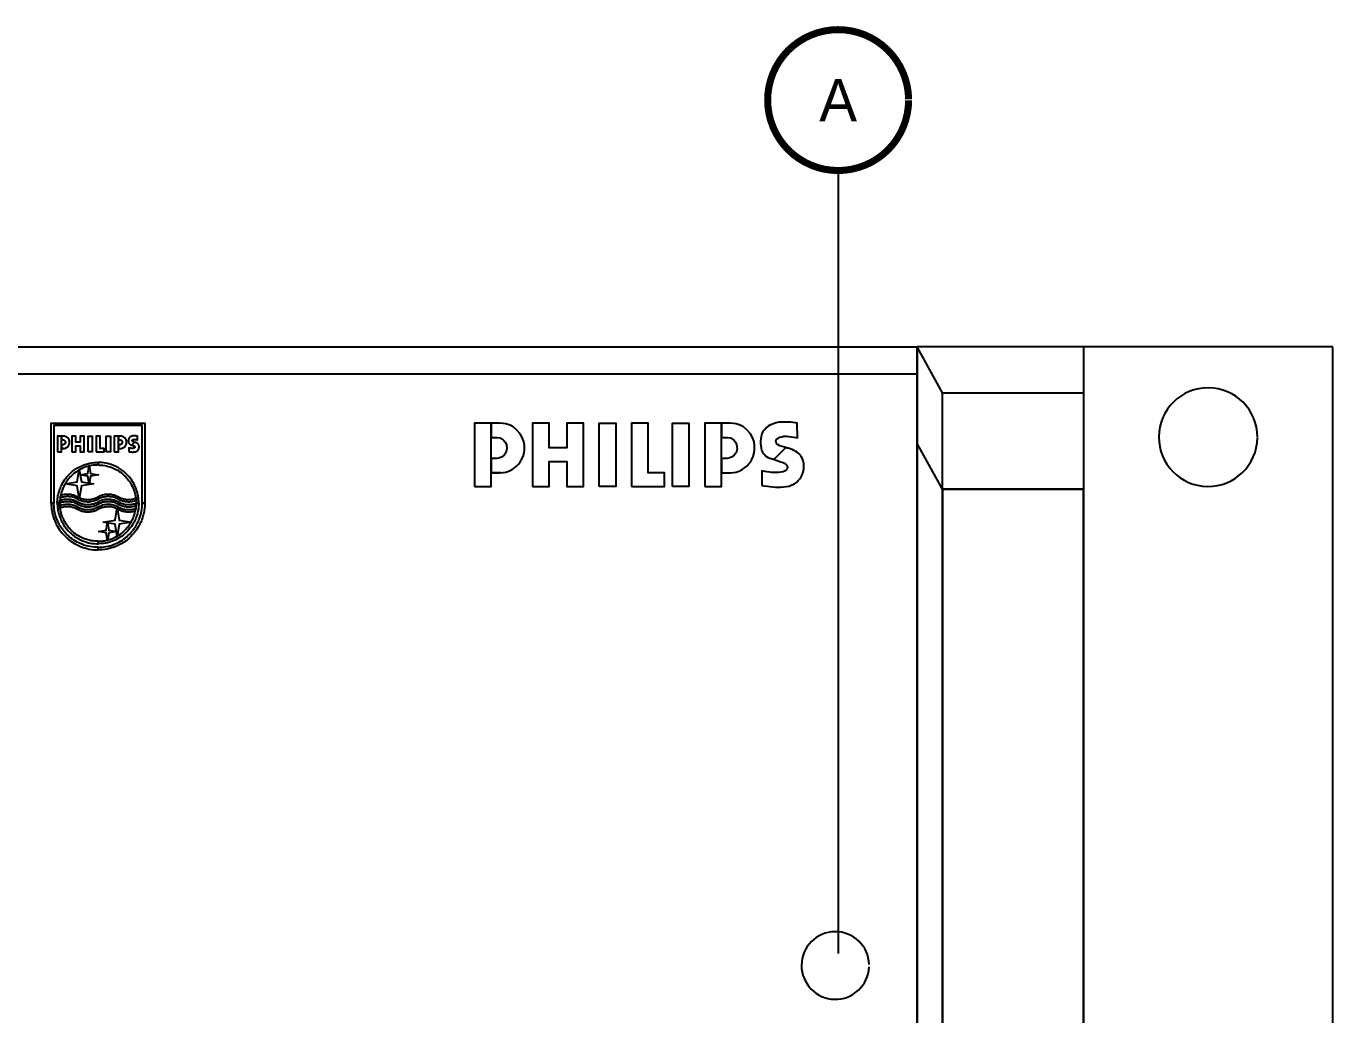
# Model space of a CAD drawing. Extents: x -9 to 472, y 133 to 334.
# Drawn here: x 379.8 to 472.5, y 173.5 to 243.7 of the extents above; entities that cross this region are included whole.
import ezdxf
from ezdxf.enums import TextEntityAlignment as Align

# ---------------------------------------------------------------- set-up
doc = ezdxf.new("R2010")
doc.units = 0
for name, color, linetype in [('110-1M', 10, 'CONTINUOUS'), ('115-1TEKST', 7, 'CONTINUOUS'), ('KOMPONENT', 10, 'CONTINUOUS'), ('SERVICE', 7, 'CONTINUOUS')]:
    doc.layers.add(name, color=color, linetype=linetype)

# ---------------------------------------------------------------- blocks, each defined once
blk = doc.blocks.new('22')
at = {"layer": 'KOMPONENT', "color": 0}
for p, q in [((11.79999999999998, 43.90000000000001), (-2.842170943040401e-14, 43.90000000000001)), ((2.842170943040401e-14, -43.90000000000003), (-2.842170943040401e-14, 43.90000000000001)), ((-2.842170943040401e-14, 43.90000000000001), (2.842170943040401e-14, -43.90000000000003)), ((11.79999999999998, 43.90000000000001), (11.80000000000004, -43.90000000000003)), ((29.49999999999997, 43.90000000000001), (11.79999999999998, 43.90000000000001)), ((29.49999999999991, -43.90000000000003), (29.49999999999997, 43.90000000000001)), ((1.799999999999983, 40.65000000000001), (11.79999999999998, 40.65000000000001)), ((1.80000000000004, -40.65000000000003), (1.799999999999983, 40.65000000000001)), ((11.79999999999998, 40.65000000000001), (11.80000000000004, -40.65000000000003)), ((1.799999999999983, 33.80000000000004), (11.79999999999998, 33.80000000000004)), ((1.80000000000004, -33.80000000000004), (1.799999999999983, 33.80000000000004)), ((11.79999999999998, 33.80000000000004), (11.80000000000004, -33.80000000000004)), ((11.80000000000004, -33.80000000000004), (1.80000000000004, -33.80000000000004)), ((11.80000000000004, -40.65000000000003), (1.80000000000004, -40.65000000000003)), ((-8.526512829121202e-14, -43.90000000000003), (11.79999999999993, -43.90000000000003)), ((11.79999999999993, -43.90000000000003), (29.49999999999991, -43.90000000000003))]:
    blk.add_line(p, q, dxfattribs=at)
for points in [[(1.799999999999983, 40.65000000000001), (-2.842170943040401e-14, 43.90000000000001)], [(1.799999999999983, 33.80000000000004), (-2.842170943040401e-14, 37.05000000000004)], [(1.80000000000004, -33.8000000000001), (2.842170943040401e-14, -37.0500000000001)], [(1.80000000000004, -40.65000000000003), (2.842170943040401e-14, -43.90000000000003)]]:
    blk.add_lwpolyline(points, dxfattribs=at)
blk.add_lwpolyline([(1.80000000000004, -33.8000000000001), (11.79999999999999, -33.8000000000001), (11.79999999999999, 33.80000000000004), (1.80000000000004, 33.80000000000004)], close=True, dxfattribs=at)
for centre in [(20.64999999999995, 37.50000000000009), (20.64999999999989, -37.5)]:
    blk.add_arc(centre, 3.5, 2.175946667623126e-13, 359.0977788384699, dxfattribs=at)

msp = doc.modelspace()

# ---------------------------------------------------------------- linework, layer by layer
at = {"layer": '110-1M', "color": 0}
for p, q in [((19.99999999999999, 220.9), (443, 220.9)), ((19.99999999999999, 219), (443, 219))]:
    msp.add_line(p, q, dxfattribs=at)
msp.add_lwpolyline([(443, 219), (443, 135)], dxfattribs=at)
msp.add_arc((437.2, 177), 2.4, 1.741365034861395, 357.4675982598842, dxfattribs=at)
at = {"layer": '115-1TEKST', "color": 0, "linetype": 'CONTINUOUS'}
for p, q in [((382.4441960006955, 213.6957223508748), (382.2940112805597, 213.6957223508748)), ((413.4951342581294, 211.9646202230939), (412.887771137944, 211.9646202230939))]:
    msp.add_line(p, q, dxfattribs=at)
for points in [[(381.5693431231982, 209.8163685894681), (381.5693431231982, 215.4999999999999), (388.2125975456237, 215.4999999999999), (388.2125975456237, 209.8163685894681), (388.0279133521871, 209.8163685894681), (388.0279133521871, 215.3154054155848), (381.7538480985917, 215.3154054155848), (381.7538480985917, 209.8163685894681), (381.5693431231982, 209.8163685894681)], [(411.6100323945279, 211.0000324004309), (412.7797787896966, 211.0000324004309), (412.7797787896966, 214.4825000147442), (412.7801393495781, 215.4997295800889), (411.6100323945279, 215.4999999999999), (411.6100323945279, 211.0000324004309)], [(412.7801393495781, 214.4814183351001), (413.2110084078277, 214.4809676352483), (413.4182401996511, 214.4389624090675), (413.5823850856494, 214.3527885974176), (413.6889305305975, 214.2650824062718), (413.7850197389853, 214.1396977075217), (413.8625401134821, 213.9752824016122), (413.8999482011754, 213.6739444807485), (413.8240503461448, 213.3764825786096), (413.7006487267423, 213.2298248468581), (413.5055858309154, 213.0771277370935), (413.3215200114707, 212.9991566627449), (413.193881813462, 212.9834723079049), (412.7797787896966, 212.9829314680828), (412.7797787896966, 211.964620223094), (413.4280654564187, 211.9662427425602), (413.6306099697841, 211.9845411565403), (413.8240503461448, 212.0229407839073), (414.0836534607388, 212.1084836157648), (414.2680798400648, 212.1980827462879), (414.4333064057074, 212.3128309285372), (414.5877161749086, 212.448852143788), (414.7131008736586, 212.5737861426863), (414.8392066921715, 212.7190917748827), (414.9453915772381, 212.9219968481295), (415.0421117654183, 213.1249920613467), (415.1189110201523, 213.3764825786096), (415.1385615336876, 213.59858746554), (415.1385615336876, 213.8982127269672), (415.1000717663503, 214.1592580810866), (415.0066867570728, 214.435446950224), (414.8392066921715, 214.7288525536974), (414.5877161749086, 215.0290186549466), (414.3506480529009, 215.2192139923748), (414.1228643478388, 215.3405423924594), (413.8339657428827, 215.444654058208), (413.6306099697841, 215.4732284288074), (413.387141909882, 215.4999999999999), (412.7801393495781, 215.4997295800889), (412.7801393495781, 214.4814183351001)], [(415.7224882615832, 211.0000324004309), (416.8921445167816, 211.0000324004309), (416.8921445167816, 212.7644321799663), (418.1521210222656, 212.7644321799663), (418.1521210222656, 211.0000324004309), (419.3215969975232, 211.0000324004309), (419.3215969975232, 215.4999999999999), (418.1521210222656, 215.4999999999999), (418.1521210222656, 213.7363213402273), (416.8921445167816, 213.7363213402273), (416.8921445167816, 215.4999999999999), (415.7224882615832, 215.4999999999999), (415.7224882615832, 211.0000324004309)], [(420.4473550871635, 211.0000324004309), (420.4473550871635, 215.4999999999999), (421.6162902225988, 215.4999999999999), (421.6162902225988, 211.0000324004309), (420.4473550871635, 211.0000324004309)], [(422.741507472417, 211.0000324004309), (425.0810904027246, 211.0000324004309), (425.0810904027246, 211.9726426804547), (423.9117947074077, 211.9726426804547), (423.9117947074077, 215.4999999999999), (422.741507472417, 215.4999999999999), (422.741507472417, 211.0000324004309)], [(425.6477102563139, 211.0000324004309), (425.6477102563139, 215.4999999999999), (426.8179974913047, 215.4999999999999), (426.8179974913047, 211.0000324004309), (425.6477102563139, 211.0000324004309)], [(427.9432147411226, 211.0000324004309), (429.1130512762617, 211.0000324004309), (429.1130512762617, 214.4825000147442), (429.1134118361431, 215.4997295800889), (427.9432147411226, 215.4999999999999), (427.9432147411226, 211.0000324004309)], [(429.1134118361431, 214.4814183351001), (429.5441907544225, 214.4809676352483), (429.7516028261865, 214.4389624090675), (429.9156575722146, 214.3527885974176), (430.0221128771922, 214.2650824062718), (430.1182922255504, 214.1396977075217), (430.1959027400176, 213.9752824016122), (430.2331305477701, 213.6739444807485), (430.1573228327098, 213.3764825786096), (430.0338310733371, 213.2298248468581), (429.8389484574508, 213.0771277370935), (429.6547924980358, 212.9991566627449), (429.5270641600569, 212.9834723079049), (429.1130512762617, 212.9829314680828), (429.1130512762617, 211.964620223094), (429.7612478030134, 211.9662427425602), (429.9639725963195, 211.9845411565403), (430.1573228327098, 212.0229407839073), (430.4168358073334, 212.1084836157648), (430.60135232663, 212.1980827462879), (430.7665788922724, 212.3128309285372), (430.9208985215034, 212.448852143788), (431.0462832202534, 212.5737861426863), (431.1724791787367, 212.7190917748827), (431.2786640638031, 212.9219968481295), (431.3753842519835, 213.1249920613467), (431.4522736466878, 213.3764825786096), (431.4717438802825, 213.59858746554), (431.4717438802825, 213.8982127269672), (431.4333442529153, 214.1592580810866), (431.3398691036675, 214.435446950224), (431.1724791787367, 214.7288525536974), (430.9208985215034, 215.0290186549466), (430.683920539466, 215.2192139923748), (430.4559565544633, 215.3405423924594), (430.1670579495071, 215.444654058208), (429.9639725963195, 215.4732284288074), (429.7203242564767, 215.4999999999999), (429.1134118361431, 215.4997295800889), (429.1134118361431, 214.4814183351001)], [(433.6863928116916, 213.7537183545039), (433.5827318457947, 213.7857180439764), (433.4314769755555, 213.8411541257387), (433.2644476105061, 213.8884776101699), (433.1450121497988, 213.9603191665349), (433.0583876382972, 214.0243185454799), (433.0019600168612, 214.1111233369223), (432.9789743244231, 214.2306489375999), (433.0019600168612, 214.3262874461361), (433.1217560374498, 214.4140837772522), (433.2564251531454, 214.493406951156), (433.4075898834142, 214.5327981181968), (433.5427096989615, 214.5567753503086), (433.7419190334242, 214.5567753503086), (433.9007456611723, 214.5411811354389), (434.0834593810619, 214.5248658008064), (434.250939445963, 214.5014294085167), (434.3864198213917, 214.4770916165235), (434.5048637424252, 214.4618579615352), (434.4976525447976, 215.479898786613), (434.3628932891317, 215.518839253802), (434.1955033642008, 215.5277631108662), (434.0119783845781, 215.5504783833931), (433.8692868115218, 215.5591318205463), (433.694325129082, 215.5667937180257), (433.503408671891, 215.5591318205463), (433.3438609243801, 215.5591318205463), (433.1848540166914, 215.5591318205463), (433.0100726141922, 215.5109069364117), (432.8674711811062, 215.4710650695192), (432.7322612255885, 215.4236514451176), (432.5646910207171, 215.3601027660243), (432.4378640824414, 215.2807795921206), (432.3186089016747, 215.1852312235548), (432.2226999732276, 215.0735478002971), (432.1193094272417, 214.9703375342519), (432.0398961133676, 214.8592850907868), (431.9841896116944, 214.7237145753878), (431.9283929700508, 214.5411811354389), (431.9043255979687, 214.3818136678687), (431.8808892056788, 214.2070322653695), (431.8891820829506, 214.04000290032), (431.9135198749437, 213.8729735352705), (431.9365957073522, 213.7138764876113), (431.9685953968246, 213.5704637947923), (432.032144075918, 213.4432762966353), (432.1033546524906, 213.3477279280695), (432.1911509836067, 213.2529006792664), (432.2787670347822, 213.1572621707302), (432.3980222155488, 213.0855107543356), (432.5487362459659, 213.0140297578518), (432.684577181276, 212.9661654335986), (432.7565088776114, 212.9500303789068), (432.8430432491427, 212.9181208294046), (433.6863928116916, 213.7537183545039)], [(382.0047533589616, 213.4571831354802), (382.2940112805597, 213.4571831354802), (382.2940112805597, 214.3183258326787), (382.2941008895813, 214.5698583561996), (382.0047533589616, 214.5699479652212), (382.0047533589616, 213.4571831354802)], [(382.2941008895813, 214.318057005614), (382.400646016217, 214.3179673965925), (382.4519023765497, 214.3075727500914), (382.4924952633168, 214.28624580296), (382.5188403156556, 214.2645604197423), (382.5425867063692, 214.2335556982823), (382.5617630369831, 214.1928732024937), (382.5709927662039, 214.1184081055767), (382.5522644806977, 214.0448390988754), (382.5217078043456, 214.0085474451433), (382.4734981507458, 213.9708220470662), (382.427976767793, 213.9515561074307), (382.3964343922036, 213.947613310482), (382.2940112805597, 213.9475237014604), (382.2940112805597, 213.6957223508748), (382.4543218201318, 213.6960807869611), (382.5044132631842, 213.7006508470606), (382.5522644806977, 213.7101494033461), (382.6164245401352, 213.7312971324344), (382.6620355321097, 213.7534305607599), (382.7028972459414, 213.7818366205947), (382.7410706891262, 213.81544000368), (382.7720754105861, 213.8463551161184), (382.8032593500893, 213.8822883337643), (382.8295147934066, 213.9324693858382), (382.8534404021633, 213.9826504379122), (382.8724375147342, 214.0448390988754), (382.8772764018984, 214.0997694290921), (382.8772764018984, 214.1738760899228), (382.8677778456129, 214.2383945854465), (382.8446587180503, 214.3066766598758), (382.8032593500893, 214.37925996734), (382.7410706891262, 214.4534562371923), (382.6824663890254, 214.5005009735116), (382.6261023144637, 214.5305199957345), (382.5546839242799, 214.5562377849224), (382.5044132631842, 214.5633168976258), (382.4441960006955, 214.5699479652212), (382.2941008895813, 214.5698583561996), (382.2941008895813, 214.318057005614)], [(383.0216365356328, 213.4571831354802), (383.3108944572307, 213.4571831354802), (383.3108944572307, 213.8934894614593), (383.6224650251974, 213.8934894614593), (383.6224650251974, 213.4571831354802), (383.9116333377738, 213.4571831354802), (383.9116333377738, 214.5699479652212), (383.6224650251974, 214.5699479652212), (383.6224650251974, 214.1338208572852), (383.3108944572307, 214.1338208572852), (383.3108944572307, 214.5699479652212), (383.0216365356328, 214.5699479652212), (383.0216365356328, 213.4571831354802)], [(384.1899589587414, 213.4571831354802), (384.1899589587414, 214.5699479652212), (384.4790376622963, 214.5699479652212), (384.4790376622963, 213.4571831354802), (384.1899589587414, 213.4571831354802)], [(384.7572736742424, 213.4571831354802), (385.3357895174384, 213.4571831354802), (385.3357895174384, 213.6976937493492), (385.046621204862, 213.6976937493492), (385.046621204862, 214.5699479652212), (384.7572736742424, 214.5699479652212), (384.7572736742424, 213.4571831354802)], [(385.4759380271592, 213.4571831354802), (385.4759380271592, 214.5699479652212), (385.7652855577788, 214.5699479652212), (385.7652855577788, 213.4571831354802), (385.4759380271592, 213.4571831354802)], [(386.0435215697249, 213.4571831354802), (386.3327794913229, 213.4571831354802), (386.3327794913229, 214.3183258326787), (386.3328691003445, 214.5698583561996), (386.0435215697249, 214.5699479652212), (386.0435215697249, 213.4571831354802)], [(386.3328691003445, 214.318057005614), (386.4394142269801, 214.3179673965925), (386.4906705873129, 214.3075727500914), (386.5312634740799, 214.28624580296), (386.5576085264188, 214.2645604197423), (386.5813549171323, 214.2335556982823), (386.6005312477463, 214.1928732024937), (386.6097609769671, 214.1184081055767), (386.591032691461, 214.0448390988754), (386.5604760151087, 214.0085474451433), (386.5122663615091, 213.9708220470662), (386.4667449785563, 213.9515561074307), (386.4352026029669, 213.947613310482), (386.3327794913229, 213.9475237014604), (386.3327794913229, 213.6957223508748), (386.493090030895, 213.6960807869611), (386.5431814739475, 213.7006508470606), (386.591032691461, 213.7101494033461), (386.6551927508983, 213.7312971324344), (386.7008037428728, 213.7534305607599), (386.7416654567045, 213.7818366205947), (386.7798388998893, 213.81544000368), (386.8108436213494, 213.8463551161184), (386.8420275608524, 213.8822883337643), (386.8682830041698, 213.9324693858382), (386.8922086129265, 213.9826504379122), (386.9112057254974, 214.0448390988754), (386.9160446126617, 214.0997694290921), (386.9160446126617, 214.1738760899228), (386.9065460563762, 214.2383945854465), (386.8834269288135, 214.3066766598758), (386.8420275608524, 214.37925996734), (386.7798388998893, 214.4534562371923), (386.7212345997886, 214.5005009735116), (386.6648705252269, 214.5305199957345), (386.593452135043, 214.5562377849224), (386.5431814739475, 214.5633168976258), (386.4829642114587, 214.5699479652212), (386.3328691003445, 214.5698583561996), (386.3328691003445, 214.318057005614)], [(387.4860475988094, 214.1381220903201), (387.460419418643, 214.1460076842174), (387.4230524566522, 214.1597178645162), (387.3817426977127, 214.1714566463407), (387.3521717205977, 214.1891992326097), (387.3307551644446, 214.205060029426), (387.3168657661028, 214.226476585579), (387.3111307887228, 214.256047562694), (387.3168657661028, 214.279704344386), (387.3464367432178, 214.3013897276037), (387.3797712992384, 214.3210141033255), (387.4171382612292, 214.3307814866756), (387.4505624262713, 214.3366956820987), (387.4997577791082, 214.3366956820987), (387.5390961395734, 214.3328424941715), (387.5842590864399, 214.3288100882013), (387.6256584544009, 214.3229855017998), (387.6591722284647, 214.3169816973553), (387.688474378515, 214.3132181184498), (387.6866821980838, 214.5649298600138), (387.6533476420632, 214.5746076343423), (387.6119482741022, 214.5767582508598), (387.5666061091924, 214.5824036192182), (387.5313001546975, 214.5845542357356), (387.4880189972837, 214.5864360251884), (387.4407950429213, 214.5845542357356), (387.4013670734345, 214.5845542357356), (387.3620287129693, 214.5845542357356), (387.3188371645771, 214.5726362358681), (387.2835312100821, 214.5627792434963), (387.25010704504, 214.5510404616719), (387.208707677079, 214.5353588828988), (387.1773445195328, 214.515734507177), (387.1478631514392, 214.492077725485), (387.1241167607257, 214.4644781468442), (387.0985781895808, 214.4389395756995), (387.078953813859, 214.4115192151019), (387.0651540245386, 214.3780054410381), (387.0513542352183, 214.3328424941715), (387.0454400397953, 214.2934145246848), (387.0396154533939, 214.2502229762926), (387.0416764608898, 214.2089132173531), (387.0476802653343, 214.1676034584135), (387.0534152427143, 214.1282650979484), (387.0613008366116, 214.0927799254104), (387.0769824153846, 214.0613271588425), (387.0946353926321, 214.0377599861721), (387.1163207758498, 214.0142824225232), (387.1380061590676, 213.9906256408312), (387.167487527161, 213.9728830545621), (387.2047648801303, 213.9552300773147), (387.2383682632156, 213.9434016864687), (387.2561108494846, 213.9393692804984), (387.2775274056376, 213.9314836866011), (387.4860475988094, 214.1381220903201)], [(387.0651540245386, 213.4733127593611), (387.1084351819525, 213.4673089549165), (387.1656057377082, 213.4596025790623), (387.208707677079, 213.4536883836394), (387.2561108494846, 213.4497455866907), (387.3051269842783, 213.4438313912676), (387.3521717205977, 213.4418599927933), (387.3954528780115, 213.4458923987635), (387.44473783987, 213.4477741882163), (387.4977863806338, 213.4536883836394), (387.5469817334707, 213.4636349850326), (387.5923238983804, 213.4831697517328), (387.6374868452471, 213.5048551349505), (387.6728824087635, 213.528422307621), (387.7043351753313, 213.5598750741888), (387.7318451449505, 213.5894460513038), (387.7574733251167, 213.6268130132947), (387.7731549038899, 213.6602371783368), (387.790897490159, 213.7073715236777), (387.8007544825307, 213.7644524704119), (387.8026362719834, 213.8096154172785), (387.8007544825307, 213.8608717776112), (387.790897490159, 213.9080061229522), (387.7770977008386, 213.9415198970159), (387.7633875205398, 213.9728830545621), (387.7417021373221, 214.0062176105827), (387.7180453556301, 214.0298743922747), (387.6906249950325, 214.0535311739668), (387.6610540179175, 214.0693023617614), (387.6296012513496, 214.0889267374833), (387.5981484847819, 214.1027265268036), (387.5647243197397, 214.1164367071024), (387.5313001546975, 214.1263833084956), (387.5076433730056, 214.1302364964228), (387.4860475988094, 214.1381220903201), (387.2775274056376, 213.9314836866011), (387.3168657661028, 213.9178631153238), (387.3502899311448, 213.9040633260035), (387.3935710885588, 213.8902635366832), (387.442676832374, 213.87458195791), (387.4762802154593, 213.8608717776112), (387.4997577791082, 213.839096785372), (387.5114965609327, 213.8175010111758), (387.5155289669029, 213.7958156279582), (387.5114965609327, 213.7663342598647), (387.4977863806338, 213.7486812826172), (387.4762802154593, 213.7309386963481), (387.4389132534684, 213.7131961100792), (387.3993956749602, 213.7053105161818), (387.3661507279611, 213.6995755388019), (387.3208085630514, 213.6995755388019), (387.2775274056376, 213.7016365462979), (387.2402500526683, 213.7016365462979), (387.2009116922032, 213.7073715236777), (387.1596019332637, 213.7113143206264), (387.1182025653026, 213.7211713129981), (387.090782204705, 213.7271751174426), (387.0672150320345, 213.7309386963481), (387.0651540245386, 213.4733127593611)], [(431.9841896116944, 211.0652035989904), (432.1593315740749, 211.0410460869379), (432.3904504580399, 211.0097675172281), (432.5646910207171, 210.9858804250867), (432.7565088776114, 210.9699256503356), (432.9548168123706, 210.9457681382831), (433.1450121497988, 210.9381062408038), (433.3199738322386, 210.9543314354659), (433.5190930267311, 210.9618130530045), (433.7337162961228, 210.9858804250867), (433.9328354906152, 211.0260828518607), (434.1162703302674, 211.1051356058533), (434.2988037702164, 211.1928417969991), (434.441855903154, 211.2880296056836), (434.569043401311, 211.4151269638701), (434.6804564046575, 211.5348328444885), (434.7839370906137, 211.6860877147276), (434.8473956297367, 211.8212976702453), (434.9192371861018, 212.0118535675548), (434.958988913024, 212.2427020316087), (434.9667409504736, 212.4252354715576), (434.958988913024, 212.632467263381), (434.9192371861018, 212.8231133006609), (434.8633504044878, 212.95868381606), (434.8079143227255, 213.0855107543356), (434.7202982715502, 213.2203601499719), (434.6246597630139, 213.3159986585081), (434.5136974595191, 213.4116371670442), (434.3939915789008, 213.4754562660485), (434.2668040807438, 213.5547794399523), (434.1396165825869, 213.6104859416255), (434.0045869070099, 213.6661023033284), (433.8692868115218, 213.7063047301024), (433.773738442956, 213.7218088050018), (433.6863928116916, 213.7537183545039), (432.8430432491427, 212.9181208294046), (433.0019600168612, 212.8630453075238), (433.1371699723788, 212.8072486658802), (433.3123119347594, 212.7513618842662), (433.5108902894296, 212.6879033451432), (433.6468213647101, 212.632467263381), (433.7419190334242, 212.5444906523242), (433.7892425178553, 212.4571450210597), (433.8056479924582, 212.3694388299139), (433.7892425178553, 212.2501836491473), (433.7337162961228, 212.1788829326043), (433.6468213647101, 212.1071315162096), (433.4957467744117, 212.0351998198742), (433.3359286069897, 212.0033804103425), (433.201439771235, 211.9802144379637), (433.0179147916122, 211.9802144379637), (432.8430432491427, 211.9885974552058), (432.6922390787552, 211.9885974552058), (432.5331420310961, 212.0118535675548), (432.3661126660466, 212.0278083423059), (432.1987227411157, 212.0676502091985), (432.0877604376209, 212.0918077212509), (431.9926627689068, 212.1071315162096), (431.9841896116944, 211.0652035989904)], [(382.002065088315, 209.8163685894681), (382.0015274341855, 209.8836649646602), (382.0060974942851, 209.9664637005823), (382.0117428626435, 210.049352045526), (382.018373930239, 210.1259677589605), (382.0266179602226, 210.1956835777347), (382.038177524004, 210.2734642084494), (382.0474968622462, 210.3465851700429), (382.0630888319978, 210.4147776354507), (382.0841469520645, 210.4980244164805), (382.1010830571395, 210.5684571074273), (382.1253671019824, 210.6462377381419), (382.152608244537, 210.7315455266678), (382.1825376577382, 210.8240220369184), (382.2159618227803, 210.9018922766547), (382.2570027546551, 211.0028816439537), (382.3030617917373, 211.0968815075708), (382.3361275206933, 211.167224589496), (382.3936565125353, 211.2688412199459), (382.4484972337303, 211.3609592941103), (382.5149871277285, 211.4655330222716), (382.5838964653087, 211.5572926603498), (382.6755664943652, 211.671902598926), (382.7761974255779, 211.7819424774025), (382.8727959508204, 211.8826630176367), (382.9826566112538, 211.9791719338576), (383.0880368206093, 212.0753224139923), (383.2257658867481, 212.1806130143262), (383.4320458543809, 212.3090227422227), (383.6384154310352, 212.4194210567855), (383.798994797672, 212.4923628003359), (383.9553625402955, 212.5488164839191), (384.0648647646426, 212.583943220371), (384.2125404321746, 212.6237296259439), (384.3262542805353, 212.6486409339378), (384.47177933155, 212.6723873246514), (384.6336132244886, 212.6938038808044), (384.8009132677424, 212.7015998656802), (384.890163853217, 212.7044673543702), (384.890163853217, 212.5239947849469), (384.7844252077753, 212.5200519879982), (384.6794034345061, 212.5156611459417), (384.5430185036907, 212.5016821385782), (384.4112036329749, 212.482147371878), (384.279388762259, 212.4540997481295), (384.1610152447773, 212.4239911168851), (384.028304283846, 212.3825021399024), (383.9135151272266, 212.3417300350923), (383.8054466472244, 212.2971047423551), (383.7118052196934, 212.254092412006), (383.6178949650978, 212.2058827584063), (383.5077654775997, 212.1452174508097), (383.4092851629044, 212.0797132560488), (383.3071308783253, 212.0145674973741), (383.2073064283066, 211.9376829568751), (383.1293465795487, 211.8735228974376), (383.0607060690332, 211.8094524470217), (382.9871370623319, 211.7405431094415), (382.9139264917168, 211.671902598926), (382.8588169434569, 211.6029932613458), (382.8038866132402, 211.5434928710295), (382.746626448463, 211.4722536988887), (382.6939363437851, 211.396713293713), (382.6340775173826, 211.3164236103946), (382.5757420443466, 211.2224237467774), (382.5323712779112, 211.1462560784508), (382.4596983614255, 211.0114841100235), (382.4185678205291, 210.9291334192092), (382.3855020915732, 210.8460658562223), (382.3443715506768, 210.7414025190395), (382.3042267090177, 210.6266133624202), (382.2733115965793, 210.5096735892834), (382.2502820780381, 210.422663229348), (382.2295823940576, 210.3188063733591), (382.2078074018183, 210.1908446905704), (382.1950829207566, 210.0695140753772), (382.1848674922988, 209.9664637005823), (382.1825376577382, 209.8929843029025), (382.1824480487167, 209.8163685894681), (382.002065088315, 209.8163685894681)], [(383.6120703786964, 211.8258508979673), (384.1685424025885, 211.9217325510372), (384.2618253940331, 212.4756059133041), (384.3546603403701, 211.9217325510372), (384.9122076725208, 211.8258508979673), (384.3546603403701, 211.7329263426089), (384.2618253940331, 211.1759166645874), (384.1685424025885, 211.7329263426089), (383.6120703786964, 211.8258508979673)], [(387.7781730090973, 209.8163685894681), (387.7786210542051, 209.8836649646602), (387.7742302121486, 209.9664637005823), (387.7684952347688, 210.049352045526), (387.7615953401086, 210.1259677589605), (387.7534409191466, 210.1956835777347), (387.7419709643868, 210.2734642084494), (387.732741235166, 210.3465851700429), (387.7169700473714, 210.4147776354507), (387.6960015363262, 210.4980244164805), (387.6790654312512, 210.5684571074273), (387.6548709954297, 210.6462377381419), (387.6275402438538, 210.7315455266678), (387.5976108306524, 210.8240220369184), (387.5642762746319, 210.9018922766547), (387.5231457337355, 211.0028816439537), (387.4771763056749, 211.0968815075708), (387.4440209676974, 211.167224589496), (387.3864919758554, 211.2688412199459), (387.3316512546602, 211.3609592941103), (387.2652509696837, 211.4655330222716), (387.1964312411252, 211.5572926603498), (387.1046716030469, 211.671902598926), (387.0040406718343, 211.7819424774025), (386.9075317556133, 211.8826630176367), (386.7975814861583, 211.9791719338576), (386.6921116677814, 212.0753224139923), (386.5543826016425, 212.1806130143262), (386.3480130249882, 212.3090227422227), (386.141822666377, 212.4194210567855), (385.9812432997402, 212.4923628003359), (385.8247859480952, 212.5488164839191), (385.7153733327696, 212.583943220371), (385.5676080562159, 212.6237296259439), (385.4537149898122, 212.6486409339378), (385.3085483748839, 212.6723873246514), (385.1466248729236, 212.6938038808044), (384.9794144386914, 212.7015998656802), (384.890163853217, 212.7044673543702), (384.890163853217, 212.5239947849469), (384.995812889637, 212.5200519879982), (385.1008346629062, 212.5156611459417), (385.2373092027431, 212.5016821385782), (385.3690344644374, 212.482147371878), (385.5009389441747, 212.4540997481295), (385.6190436345918, 212.4239911168851), (385.7520234225879, 212.3825021399024), (385.8667229701856, 212.3417300350923), (385.9747018411663, 212.2971047423551), (386.0685224867403, 212.254092412006), (386.162432741336, 212.2058827584063), (386.2726518378557, 212.1452174508097), (386.3709529345078, 212.0797132560488), (386.4731968281086, 212.0145674973741), (386.5728420600841, 211.9376829568751), (386.6508019088419, 211.8735228974376), (386.7194424193574, 211.8094524470217), (386.7929218170372, 211.7405431094415), (386.8661323876523, 211.671902598926), (386.9212419359121, 211.6029932613458), (386.9762618751505, 211.5434928710295), (387.0335220399277, 211.4722536988887), (387.086301753627, 211.396713293713), (387.1461605800295, 211.3164236103946), (387.2043168350224, 211.2224237467774), (387.2480460375441, 211.1462560784508), (387.3203605179436, 211.0114841100235), (387.3617598859046, 210.9291334192092), (387.3946463968174, 210.8460658562223), (387.4359561557569, 210.7414025190395), (387.475921779373, 210.6266133624202), (387.5071057188761, 210.5096735892834), (387.5299560193742, 210.422663229348), (387.5506557033547, 210.3188063733591), (387.5723410865724, 210.1908446905704), (387.5850655676339, 210.0695140753772), (387.5953706051135, 209.9664637005823), (387.5976108306524, 209.8929843029025), (387.5977900486956, 209.8163685894681), (387.7781730090973, 209.8163685894681)], [(382.5510995634174, 211.1796802434929), (383.4170811477803, 211.3289688734131), (383.5619789356439, 212.190649224741), (383.7065182874213, 211.3289688734131), (384.5728583078704, 211.1796802434929), (383.7065182874213, 211.0351408917155), (383.5619789356439, 210.1688008712664), (383.4170811477803, 211.0351408917155), (382.5510995634174, 211.1796802434929)], [(383.4441430722916, 210.2676396220479), (383.4441430722916, 210.0869878345815), (383.3818648023069, 210.1198743454943), (383.306145179088, 210.1567036533558), (383.2366981873785, 210.1859161943846), (383.1622330904615, 210.2114547655293), (383.0880368206093, 210.233767411898), (383.0136613327139, 210.2520476522964), (382.9448416041552, 210.2646825243364), (382.8727959508204, 210.2736434264925), (382.7989581170544, 210.278034268549), (382.7254787193746, 210.2801848850664), (382.6454578631208, 210.2791095768077), (382.5678564504493, 210.2736434264925), (382.497334150481, 210.2628007348836), (382.4338013541944, 210.2502554718652), (382.3672218511748, 210.2361868554801), (382.3053020172763, 210.2186234872542), (382.2511781682537, 210.2010601190283), (382.2019828154168, 210.1835863598239), (382.2039542138912, 210.1847512771043), (382.2410523488173, 210.3778587185676), (382.2823621077568, 210.3921065529958), (382.3267185734293, 210.4059063423161), (382.4267222414912, 210.4301007781375), (382.5183922705478, 210.4463200110399), (382.5923197133354, 210.4549224771098), (382.6601537426568, 210.4592237101448), (382.7350668846817, 210.4620015898131), (382.8125786883316, 210.4583276199291), (382.8780828830925, 210.4532199057001), (382.9412572432928, 210.4444382215873), (383.0156327311882, 210.4301007781375), (383.0857965950702, 210.4142399813212), (383.1388451358342, 210.4003505829794), (383.1970909998486, 210.3805469892144), (383.2481681421383, 210.3634316660964), (383.2930622619402, 210.3429112001589), (383.3490679004156, 210.317193410971), (383.4049839298695, 210.289056178201), (383.4441430722916, 210.2676396220479)], [(386.3326002732798, 210.2676396220479), (386.3326002732798, 210.0869878345815), (386.2705012213382, 210.1198743454943), (386.1943335530116, 210.1567036533558), (386.124886561302, 210.1859161943846), (386.0508695094928, 210.2114547655293), (385.9762251945328, 210.233767411898), (385.9019393156589, 210.2520476522964), (385.8332988051434, 210.2646825243364), (385.7608051067009, 210.2736434264925), (385.687146490978, 210.278034268549), (385.6142047474276, 210.2801848850664), (385.5336462370444, 210.2791095768077), (385.4559552153513, 210.2736434264925), (385.3857017424477, 210.2628007348836), (385.3219001190964, 210.2502554718652), (385.255679052163, 210.2361868554801), (385.1933111731568, 210.2186234872542), (385.1390977151126, 210.2010601190283), (385.0901711893404, 210.1835863598239), (385.0404381823742, 210.162976284865), (384.9793248296698, 210.1351078791596), (384.9295918227036, 210.1092108719286), (384.8883716727858, 210.0869878345815), (384.8883716727858, 210.2676396220479), (384.944198093218, 210.2974794262276), (385.0029816113619, 210.3269607943212), (385.0751168737182, 210.3579655157812), (385.1297783768702, 210.3778587185676), (385.1709985267882, 210.3921065529958), (385.2156238195254, 210.4059063423161), (385.3149106154146, 210.4301007781375), (385.4064014264283, 210.4463200110399), (385.4810457413882, 210.4549224771098), (385.5482525075588, 210.4592237101448), (385.6233448676267, 210.4620015898131), (385.7010358893198, 210.4583276199291), (385.7661816479945, 210.4532199057001), (385.8297144442811, 210.4444382215873), (385.9037314960901, 210.4301007781375), (385.9740745780154, 210.4142399813212), (386.0269439007362, 210.4003505829794), (386.0853689827938, 210.3805469892144), (386.1366253431265, 210.3634316660964), (386.18160907195, 210.3429112001589), (386.2372562743392, 210.317193410971), (386.2930826947715, 210.289056178201), (386.3326002732798, 210.2676396220479)], [(381.5693431231982, 209.8163685894681), (381.5688054690688, 209.7383191316887), (381.5740924013409, 209.6440504410069), (381.5805442508933, 209.5485272240231), (381.5886090628338, 209.4602623377858), (381.5977491830329, 209.3797038274027), (381.6110113182239, 209.2908116780145), (381.6248111075443, 209.2063103706827), (381.6400446412096, 209.1279920858387), (381.6637014229016, 209.0323792598334), (381.683415407645, 208.9513727043426), (381.709312414876, 208.8614052466955), (381.7405859634007, 208.7634625861297), (381.7771464441975, 208.6572758955802), (381.8153198873823, 208.5676668740195), (381.8627230597879, 208.4516231910983), (381.9155923825088, 208.3436443201177), (381.9537658256937, 208.2625481556053), (382.0197180655624, 208.1457876005117), (382.0830716438059, 208.0397801280053), (382.1595977482187, 207.9257974525801), (382.2385432962136, 207.8141446117154), (382.3440131145906, 207.6824193500211), (382.4599671884902, 207.5558914115774), (382.5706343301177, 207.4397581196347), (382.6908000280306, 207.3281052787701), (382.8186721017977, 207.2183342273582), (382.9774592880033, 207.1019321083508), (383.2142063229668, 206.9493279446329), (383.4514014030379, 206.8228896152108), (383.6359063784314, 206.7384779169005), (383.8161997298117, 206.6736905943121), (383.9417419690182, 206.6332769255882), (384.1119991099836, 206.5875763245923), (384.2422906273329, 206.5592598737791), (384.409949106673, 206.5316602951384), (384.5957086083683, 206.5071074232307), (384.7880991776592, 206.49787769401), (384.8908807253894, 206.4947413782554), (384.8908807253894, 206.6792463536489), (384.7649800500966, 206.6821138423388), (384.6412299913213, 206.6892825640637), (384.4790376622963, 206.7062186691387), (384.3337814383464, 206.7279040523564), (384.1837759362537, 206.7594464279457), (384.0472117873952, 206.7936770741819), (383.8870804658661, 206.8431412540835), (383.7558928583013, 206.8920677798556), (383.63008179203, 206.9442202304039), (383.522192530071, 206.9927883200899), (383.4090163358398, 207.0501380938887), (383.2910908634659, 207.1190474314689), (383.1662654964318, 207.1962904080543), (383.060347632947, 207.2709347230143), (382.9442143410043, 207.3564217295832), (382.8526339209693, 207.4314244806296), (382.7681326136375, 207.5069648858053), (382.6872156671681, 207.5842078623906), (382.6027143598364, 207.6705909591751), (382.5307583155231, 207.7497157252132), (382.4733189327027, 207.8174601455132), (382.4086212191359, 207.8974810017669), (382.3428481973103, 207.9855666699611), (382.2789569649374, 208.0777743531471), (382.2089723190986, 208.1874557955374), (382.158701658003, 208.2726739750416), (382.0804729821805, 208.421514559854), (382.031008802279, 208.5258194609507), (381.9879964719298, 208.6272568733574), (381.9420270438692, 208.7429421201923), (381.8980290142829, 208.8742193367787), (381.8577049545806, 209.0148158916075), (381.8323456014789, 209.1183143115102), (381.8080615566359, 209.2369566560565), (381.782971030599, 209.3824817070711), (381.7677374969336, 209.5230782618999), (381.7587765947775, 209.6409141252523), (381.754206534678, 209.7308815828992), (381.7538480985917, 209.8163685894681), (381.5693431231982, 209.8163685894681)], [(382.002065088315, 209.8163685894681), (382.0015274341855, 209.7489826052545), (382.0060974942851, 209.666273478354), (382.0117428626435, 209.5832955243887), (382.018373930239, 209.5066798109543), (382.0266179602226, 209.43696399218), (382.038177524004, 209.3591833614653), (382.0474968622462, 209.2861520088933), (382.0630888319978, 209.2178699344641), (382.0841469520645, 209.1346231534342), (382.1010830571395, 209.0641904624875), (382.1253671019824, 208.9863202227512), (382.152608244537, 208.9009228252038), (382.1825376577382, 208.8088047510394), (382.2159618227803, 208.73075529326), (382.2570027546551, 208.6298555349826), (382.3030617917373, 208.5356764533224), (382.3361275206933, 208.4653333713972), (382.3936565125353, 208.363985568012), (382.4484972337303, 208.2715986667829), (382.5149871277285, 208.1670249386216), (382.5838964653087, 208.0753549095649), (382.6755664943652, 207.9608345800103), (382.7761974255779, 207.8507050925122), (382.8727959508204, 207.7498949432564), (382.9826566112538, 207.6535652450786), (383.0880368206093, 207.5573251559224), (383.2257658867481, 207.451944946567), (383.4320458543809, 207.3235352186705), (383.6384154310352, 207.2133161221508), (383.798994797672, 207.1401055515357), (383.9553625402955, 207.083741476974), (384.0648647646426, 207.0487939585653), (384.2125404321746, 207.0088283349492), (384.3262542805353, 206.9840962449985), (384.47177933155, 206.9601706362418), (384.6336132244886, 206.9389332981319), (384.8009132677424, 206.9308684861914), (384.890163853217, 206.9281802155446), (384.890163853217, 207.1086527849679), (384.7844252077753, 207.112505972895), (384.6794034345061, 207.116986423973), (384.5430185036907, 207.1309654313365), (384.4112036329749, 207.1505898070583), (384.279388762259, 207.1785478217853), (384.1610152447773, 207.2086564530296), (384.028304283846, 207.2501454300123), (383.9135151272266, 207.2908279258008), (383.8054466472244, 207.3355428275596), (383.7118052196934, 207.3785551579087), (383.6178949650978, 207.4267648115084), (383.5077654775997, 207.487430119105), (383.4092851629044, 207.5527550958228), (383.3071308783253, 207.617990463519), (383.2073064283066, 207.6948750040181), (383.1293465795487, 207.7591246724771), (383.0607060690332, 207.8232847319146), (382.9871370623319, 207.8921044604732), (382.9139264917168, 207.9608345800103), (382.8588169434569, 208.029654308569), (382.8038866132402, 208.0891546988852), (382.746626448463, 208.1603042620044), (382.6939363437851, 208.2357550581586), (382.6340775173826, 208.3162239595201), (382.5757420443466, 208.4102238231373), (382.5323712779112, 208.4863018824423), (382.4596983614255, 208.6211634598912), (382.4185678205291, 208.7036037597271), (382.3855020915732, 208.7865817136924), (382.3443715506768, 208.8911554418537), (382.3042267090177, 209.005944598473), (382.2733115965793, 209.1227051535666), (382.2502820780381, 209.2099843405667), (382.2295823940576, 209.3137515875341), (382.2078074018183, 209.4417132703228), (382.1950829207566, 209.5631334945375), (382.1848674922988, 209.666273478354), (382.1825376577382, 209.7395736579906), (382.1824480487167, 209.8163685894681), (382.002065088315, 209.8163685894681)], [(383.4441430722916, 209.9065152651582), (383.4441430722916, 209.7259530867134), (383.3818648023069, 209.7587499886046), (383.306145179088, 209.7955792964661), (383.2366981873785, 209.824971055538), (383.1622330904615, 209.8504200176612), (383.0880368206093, 209.8727326640298), (383.0136613327139, 209.8909232954067), (382.9448416041552, 209.9035581674467), (382.8727959508204, 209.9126086786243), (382.7989581170544, 209.9170891297024), (382.7254787193746, 209.9193293552414), (382.6454578631208, 209.9181644379611), (382.5678564504493, 209.9126086786243), (382.497334150481, 209.9015867689724), (382.4338013541944, 209.8891311149754), (382.3672218511748, 209.8753313256551), (382.3053020172763, 209.857409521343), (382.2511781682537, 209.8399357621386), (382.2019828154168, 209.8223723939127), (382.2039542138912, 209.8236269202145), (382.180745477307, 209.816189371425), (382.18665967273, 209.9967515498698), (382.2410523488173, 210.0168239706995), (382.2823621077568, 210.0308925870845), (382.3267185734293, 210.044871594448), (382.4267222414912, 210.0689764212478), (382.5183922705478, 210.0851060451287), (382.5923197133354, 210.0940669472848), (382.6601537426568, 210.0987266164059), (382.7350668846817, 210.1013252780312), (382.8125786883316, 210.0974720901042), (382.8780828830925, 210.092185157832), (382.9412572432928, 210.0833138646976), (383.0156327311882, 210.0689764212478), (383.0857965950702, 210.0535636695394), (383.1388451358342, 210.0392262260897), (383.1970909998486, 210.0195122413463), (383.2481681421383, 210.0023969182282), (383.2930622619402, 209.9817868432692), (383.3490679004156, 209.9560690540813), (383.4049839298695, 209.9279318213113), (383.4441430722916, 209.9065152651582)], [(383.4462936888091, 209.5461973894626), (383.4462936888091, 209.3656352110177), (383.3838362007812, 209.3986113309521), (383.3081165775623, 209.436157510986), (383.2385799768313, 209.4646531798423), (383.1642940979574, 209.4901917509871), (383.0899186100621, 209.5125043973557), (383.0158119492314, 209.5306950287326), (382.946723393608, 209.5431506827295), (382.8746777402731, 209.5522011939071), (382.8008399065072, 209.5567712540067), (382.7275397268705, 209.5591906975889), (382.6473396525736, 209.5580257803086), (382.5698278489236, 209.5522011939071), (382.4991263309121, 209.5412688932767), (382.4359519707118, 209.529171675366), (382.3691932496491, 209.515103058981), (382.3070941977076, 209.4970916456473), (382.2530599577064, 209.480424367637), (382.2037749958481, 209.4620545182171), (382.2060152213871, 209.4633090445189), (382.1885414621827, 209.6364336741742), (382.2429341382701, 209.6572229671763), (382.2844231152527, 209.6706643204105), (382.3287795809252, 209.6842848916877), (382.4287832489871, 209.7087481545737), (382.5203636690221, 209.7247881694331), (382.5942015027881, 209.7338386806107), (382.6620355321097, 209.7383191316887), (382.7370382831559, 209.7408281842924), (382.8144604777844, 209.7373334324516), (382.8799646725453, 209.731956891158), (382.9431390327456, 209.7229959890019), (383.0174249116194, 209.7087481545737), (383.0877679935446, 209.6933354028653), (383.1408165343085, 209.678908350394), (383.1989727893014, 209.6599112378231), (383.250049931591, 209.6420790425325), (383.2949440513929, 209.6214689675735), (383.3508600808469, 209.5957511783857), (383.4068657193223, 209.5682412087665), (383.4462936888091, 209.5461973894626)], [(383.4441430722916, 210.0869878345815), (383.4441430722916, 210.2676396220479), (383.506690169341, 210.234573893092), (383.5824994015813, 210.1971173220797), (383.6518567842693, 210.1686216532233), (383.7260530541216, 210.1431726911001), (383.8005181510385, 210.1206808266883), (383.8748936389339, 210.10240058629), (383.9435341494494, 210.0901241503361), (384.016027847892, 210.0810736391585), (384.0896864636151, 210.0764139700374), (384.162717816187, 210.0740841354768), (384.2430971085269, 210.0752490527571), (384.32078813022, 210.0810736391585), (384.3910416031237, 210.0918267217458), (384.4550224445181, 210.1038343306349), (384.5209746843867, 210.1179925560415), (384.583521781436, 210.1361831874183), (384.6376456304588, 210.1527608564071), (384.6868409832956, 210.1710410968055), (384.7363947722187, 210.1913823446998), (384.7976873429662, 210.2195195774698), (384.8473307409108, 210.2445204944853), (384.8883716727858, 210.2676396220479), (384.8883716727858, 210.0869878345815), (384.8325452523534, 210.0571480304018), (384.773851343231, 210.0270393991574), (384.7018056898962, 209.9967515498698), (384.6472337957657, 209.9760518658894), (384.6057448187832, 209.9625209036337), (384.5612091350675, 209.9488107233349), (384.4618327301567, 209.9245266784919), (384.3703419191432, 209.908397054611), (384.2959664312477, 209.8993465434334), (384.2284908380125, 209.8948660923553), (384.1536673050093, 209.89226743073), (384.0758866742947, 209.8958517915925), (384.0106513065984, 209.9012283328861), (383.9470289012903, 209.9100996260207), (383.8730118494812, 209.9245266784919), (383.8027583765776, 209.9399394302004), (383.7499786628783, 209.9541872646285), (383.6915535808207, 209.9731843771994), (383.6403868295096, 209.9911957905331), (383.5953134916645, 210.0118058654921), (383.5395766802537, 210.0375236546799), (383.4836606507998, 210.064854406256), (383.4441430722916, 210.0869878345815)], [(383.4441430722916, 209.7259530867134), (383.4441430722916, 209.9065152651582), (383.506690169341, 209.8735391452239), (383.5824994015813, 209.8367098373624), (383.6518567842693, 209.8074972963336), (383.7260530541216, 209.7820483342104), (383.8005181510385, 209.7595564697986), (383.8748936389339, 209.7414554474434), (383.9435341494494, 209.7288205754033), (384.016027847892, 209.7197700642257), (384.0896864636151, 209.7152000041261), (384.162717816187, 209.7128701695655), (384.2430971085269, 209.7142143048889), (384.32078813022, 209.7197700642257), (384.3910416031237, 209.730523146813), (384.4550224445181, 209.743158018853), (384.5209746843867, 209.7568681991518), (384.583521781436, 209.7748796124855), (384.6376456304588, 209.7922637626683), (384.6868409832956, 209.8097375218727), (384.7363947722187, 209.8305268148747), (384.7976873429662, 209.8583952205801), (384.8473307409108, 209.8833961375956), (384.8883716727858, 209.9065152651582), (384.8883716727858, 209.7259530867134), (384.8325452523534, 209.6960236735121), (384.773851343231, 209.6658254332462), (384.7018056898962, 209.6355375839586), (384.6472337957657, 209.6155547721506), (384.6057448187832, 209.601396546744), (384.5612091350675, 209.5875071484021), (384.4618327301567, 209.5634023216022), (384.3703419191432, 209.5471830886997), (384.2959664312477, 209.5381325775221), (384.2284908380125, 209.5337417354656), (384.1536673050093, 209.5311430738404), (384.0758866742947, 209.5347274347029), (384.0106513065984, 209.5400143669749), (383.9470289012903, 209.548975269131), (383.8730118494812, 209.5634023216022), (383.8027583765776, 209.5787254642891), (383.7499786628783, 209.5929732987173), (383.6915535808207, 209.6128665015037), (383.6403868295096, 209.6299818246218), (383.5953134916645, 209.6505918995808), (383.5395766802537, 209.6762200797472), (383.4836606507998, 209.7044469215388), (383.4441430722916, 209.7259530867134)], [(383.4441430722916, 209.3647391208021), (383.4441430722916, 209.5453012992469), (383.506690169341, 209.5125043973557), (383.5824994015813, 209.4754958714512), (383.6518567842693, 209.4463729394439), (383.7260530541216, 209.4208343682992), (383.8005181510385, 209.3986113309521), (383.8748936389339, 209.3802414815321), (383.9435341494494, 209.3676962185137), (384.016027847892, 209.3587353163576), (384.0896864636151, 209.3543444743011), (384.162717816187, 209.3521938577836), (384.2430971085269, 209.3532691660424), (384.32078813022, 209.3587353163576), (384.3910416031237, 209.3693987899233), (384.4550224445181, 209.3820336619633), (384.5209746843867, 209.3961022783483), (384.583521781436, 209.4137552555958), (384.6376456304588, 209.4311394057786), (384.6868409832956, 209.448613164983), (384.7363947722187, 209.4694920670066), (384.7976873429662, 209.4971812546688), (384.8473307409108, 209.5229886528783), (384.8883716727858, 209.5453012992469), (384.8883716727858, 209.3647391208021), (384.8325452523534, 209.3348097076009), (384.773851343231, 209.3052387304858), (384.7018056898962, 209.2744132270689), (384.6472337957657, 209.2544304152609), (384.6057448187832, 209.2403617988758), (384.5612091350675, 209.2263827915124), (384.4618327301567, 209.202188355691), (384.3703419191432, 209.1861483408316), (384.2959664312477, 209.1774562657402), (384.2284908380125, 209.1730654236837), (384.1536673050093, 209.17055637108), (384.0758866742947, 209.1740511229209), (384.0106513065984, 209.1791588371499), (383.9470289012903, 209.1878509122412), (383.8730118494812, 209.202188355691), (383.8027583765776, 209.2181387615288), (383.7499786628783, 209.2319385508491), (383.6915535808207, 209.251742144614), (383.6403868295096, 209.2689470767537), (383.5953134916645, 209.2894675426911), (383.5395766802537, 209.3150957228575), (383.4836606507998, 209.3432329556275), (383.4441430722916, 209.3647391208021)], [(386.3326002732798, 209.9065152651582), (386.3326002732798, 209.7259530867134), (386.2705012213382, 209.7587499886046), (386.1943335530116, 209.7955792964661), (386.124886561302, 209.824971055538), (386.0508695094928, 209.8504200176612), (385.9762251945328, 209.8727326640298), (385.9019393156589, 209.8909232954067), (385.8332988051434, 209.9035581674467), (385.7608051067009, 209.9126086786243), (385.687146490978, 209.9170891297024), (385.6142047474276, 209.9193293552414), (385.5336462370444, 209.9181644379611), (385.4559552153513, 209.9126086786243), (385.3857017424477, 209.9015867689724), (385.3219001190964, 209.8891311149754), (385.255679052163, 209.8753313256551), (385.1933111731568, 209.857409521343), (385.1390977151126, 209.8399357621386), (385.0901711893404, 209.8223723939127), (385.0404381823742, 209.8017623189538), (384.9793248296698, 209.7738939132484), (384.9295918227036, 209.7488033872113), (384.8883716727858, 209.7259530867134), (384.8883716727858, 209.9065152651582), (384.944198093218, 209.9363550693379), (385.0029816113619, 209.9664637005823), (385.0751168737182, 209.9967515498698), (385.1297783768702, 210.0168239706995), (385.1709985267882, 210.0308925870845), (385.2156238195254, 210.044871594448), (385.3149106154146, 210.0689764212478), (385.4064014264283, 210.0851060451287), (385.4810457413882, 210.0940669472848), (385.5482525075588, 210.0987266164059), (385.6233448676267, 210.1013252780312), (385.7010358893198, 210.0974720901042), (385.7661816479945, 210.092185157832), (385.8297144442811, 210.0833138646976), (385.9037314960901, 210.0689764212478), (385.9740745780154, 210.0535636695394), (386.0269439007362, 210.0392262260897), (386.0853689827938, 210.0195122413463), (386.1366253431265, 210.0023969182282), (386.18160907195, 209.9817868432692), (386.2372562743392, 209.9560690540813), (386.2930826947715, 209.9279318213113), (386.3326002732798, 209.9065152651582)], [(386.3326002732798, 209.5453012992469), (386.3326002732798, 209.3647391208021), (386.2705012213382, 209.397804849758), (386.1943335530116, 209.4351718117488), (386.124886561302, 209.4637570896267), (386.0508695094928, 209.48920605175), (385.9762251945328, 209.5115186981186), (385.9019393156589, 209.5299781565601), (385.8332988051434, 209.5423442015355), (385.7608051067009, 209.5513947127131), (385.687146490978, 209.5558751637911), (385.6142047474276, 209.5582946073733), (385.5336462370444, 209.5570400810714), (385.4559552153513, 209.5513947127131), (385.3857017424477, 209.5404624120827), (385.3219001190964, 209.5284548031936), (385.255679052163, 209.5142965777869), (385.1933111731568, 209.4962851644533), (385.1390977151126, 209.4795282774214), (385.0901711893404, 209.461248037023), (385.0404381823742, 209.4409963981503), (384.9793248296698, 209.4126799473371), (384.9295918227036, 209.3875894213001), (384.8883716727858, 209.3647391208021), (384.8883716727858, 209.5453012992469), (384.944198093218, 209.5752307124482), (385.0029816113619, 209.605249734671), (385.0751168737182, 209.6355375839586), (385.1297783768702, 209.6563268769607), (385.1709985267882, 209.6698578392164), (385.2156238195254, 209.6836576285367), (385.3149106154146, 209.7077624553366), (385.4064014264283, 209.723981688239), (385.4810457413882, 209.7329425903951), (385.5482525075588, 209.7375126504947), (385.6233448676267, 209.7400217030984), (385.7010358893198, 209.7365269512575), (385.7661816479945, 209.7309711919208), (385.8297144442811, 209.7220102897647), (385.9037314960901, 209.7077624553366), (385.9740745780154, 209.6925289216712), (386.0269439007362, 209.6780122601784), (386.0853689827938, 209.6590151476075), (386.1366253431265, 209.6411829523169), (386.18160907195, 209.6206624863795), (386.2372562743392, 209.5949446971916), (386.2930826947715, 209.5673451185509), (386.3326002732798, 209.5453012992469)], [(387.7781730090973, 209.8163685894681), (387.7786210542051, 209.7489826052545), (387.7742302121486, 209.666273478354), (387.7684952347688, 209.5832955243887), (387.7615953401086, 209.5066798109543), (387.7534409191466, 209.43696399218), (387.7419709643868, 209.3591833614653), (387.732741235166, 209.2861520088933), (387.7169700473714, 209.2178699344641), (387.6960015363262, 209.1346231534342), (387.6790654312512, 209.0641904624875), (387.6548709954297, 208.9863202227512), (387.6275402438538, 208.9009228252038), (387.5976108306524, 208.8088047510394), (387.5642762746319, 208.73075529326), (387.5231457337355, 208.6298555349826), (387.4771763056749, 208.5356764533224), (387.4440209676974, 208.4653333713972), (387.3864919758554, 208.363985568012), (387.3316512546602, 208.2715986667829), (387.2652509696837, 208.1670249386216), (387.1964312411252, 208.0753549095649), (387.1046716030469, 207.9608345800103), (387.0040406718343, 207.8507050925122), (386.9075317556133, 207.7498949432564), (386.7975814861583, 207.6535652450786), (386.6921116677814, 207.5573251559224), (386.5543826016425, 207.451944946567), (386.3480130249882, 207.3235352186705), (386.141822666377, 207.2133161221508), (385.9812432997402, 207.1401055515357), (385.8247859480952, 207.083741476974), (385.7153733327696, 207.0487939585653), (385.5676080562159, 207.0088283349492), (385.4537149898122, 206.9840962449985), (385.3085483748839, 206.9601706362418), (385.1466248729236, 206.9389332981319), (384.9794144386914, 206.9308684861914), (384.890163853217, 206.9281802155446), (384.890163853217, 207.1086527849679), (384.995812889637, 207.112505972895), (385.1008346629062, 207.116986423973), (385.2373092027431, 207.1309654313365), (385.3690344644374, 207.1505898070583), (385.5009389441747, 207.1785478217853), (385.6190436345918, 207.2086564530296), (385.7520234225879, 207.2501454300123), (385.8667229701856, 207.2908279258008), (385.9747018411663, 207.3355428275596), (386.0685224867403, 207.3785551579087), (386.162432741336, 207.4267648115084), (386.2726518378557, 207.487430119105), (386.3709529345078, 207.5527550958228), (386.4731968281086, 207.617990463519), (386.5728420600841, 207.6948750040181), (386.6508019088419, 207.7591246724771), (386.7194424193574, 207.8232847319146), (386.7929218170372, 207.8921044604732), (386.8661323876523, 207.9608345800103), (386.9212419359121, 208.029654308569), (386.9762618751505, 208.0891546988852), (387.0335220399277, 208.1603042620044), (387.086301753627, 208.2357550581586), (387.1461605800295, 208.3162239595201), (387.2043168350224, 208.4102238231373), (387.2480460375441, 208.4863018824423), (387.3203605179436, 208.6211634598912), (387.3617598859046, 208.7036037597271), (387.3946463968174, 208.7865817136924), (387.4359561557569, 208.8911554418537), (387.475921779373, 209.005944598473), (387.5071057188761, 209.1227051535666), (387.5299560193742, 209.2099843405667), (387.5506557033547, 209.3137515875341), (387.5723410865724, 209.4417132703228), (387.5850655676339, 209.5631334945375), (387.5953706051135, 209.666273478354), (387.5976108306524, 209.7395736579906), (387.5977900486956, 209.8163685894681), (387.7781730090973, 209.8163685894681)], [(388.2125975456237, 209.8163685894681), (388.2130455907315, 209.7383191316887), (388.2077586584595, 209.6440504410069), (388.2011275908639, 209.5485272240231), (388.193152387945, 209.4602623377858), (388.1840122677459, 209.3797038274027), (388.1708397415764, 209.2908116780145), (388.157039952256, 209.2063103706827), (388.1418064185907, 209.1279920858387), (388.1179704188555, 209.0323792598334), (388.0982564341122, 208.9513727043426), (388.0723594268812, 208.8614052466955), (388.0413547054211, 208.7634625861297), (388.0047046156027, 208.6572758955802), (387.9665311724179, 208.5676668740195), (387.9189487819692, 208.4516231910983), (387.866348286313, 208.3436443201177), (387.8280852341066, 208.2625481556053), (387.7620433852163, 208.1457876005117), (387.6988690250162, 208.0397801280053), (387.6223429206032, 207.9257974525801), (387.5433077635866, 207.8141446117154), (387.4377483361881, 207.6824193500211), (387.3218838713101, 207.5558914115774), (387.2110375116395, 207.4397581196347), (387.0910510317697, 207.3281052787701), (386.9632685670241, 207.2183342273582), (386.8043021627755, 207.1019321083508), (386.5678239548766, 206.9493279446329), (386.3304496567624, 206.8228896152108), (386.1458550723473, 206.7384779169005), (385.9657409390102, 206.6736905943121), (385.8400194817606, 206.6332769255882), (385.6697623407952, 206.5875763245923), (385.5393812144243, 206.5592598737791), (385.3719915621489, 206.5316602951384), (385.1861424514319, 206.5071074232307), (384.9935726640979, 206.49787769401), (384.8908807253894, 206.4947413782554), (384.8908807253894, 206.6792463536489), (385.0169606187253, 206.6821138423388), (385.1405314594575, 206.6892825640637), (385.3027237884824, 206.7062186691387), (385.4478904034108, 206.7279040523564), (385.5980751235466, 206.7594464279457), (385.734639272405, 206.7936770741819), (385.894591375891, 206.8431412540835), (386.0257789834559, 206.8920677798556), (386.1515900497272, 206.9442202304039), (386.2594793116862, 206.9927883200899), (386.372745114939, 207.0501380938887), (386.4905809782913, 207.1190474314689), (386.6154063453254, 207.1962904080543), (386.7215034268534, 207.2709347230143), (386.8375471097744, 207.3564217295832), (386.929217138831, 207.4314244806296), (387.0137184461628, 207.5069648858053), (387.0946353926321, 207.5842078623906), (387.1792263089854, 207.6705909591751), (387.2510031352556, 207.7497157252132), (387.3086217361192, 207.8174601455132), (387.3732298406644, 207.8974810017669), (387.4389132534684, 207.9855666699611), (387.5027148768197, 208.0777743531471), (387.5728787407016, 208.1874557955374), (387.6231494017973, 208.2726739750416), (387.7012884685983, 208.421514559854), (387.7507526484998, 208.5258194609507), (387.7940338059136, 208.6272568733574), (387.8398240159311, 208.7429421201923), (387.8837324364958, 208.8742193367787), (387.9240564961981, 209.0148158916075), (387.9494158492998, 209.1183143115102), (387.9735206760997, 209.2369566560565), (387.9988800292014, 209.3824817070711), (388.0141135628667, 209.5230782618999), (388.0231640740444, 209.6409141252523), (388.0274653070792, 209.7308815828992), (388.0279133521871, 209.8163685894681), (388.2125975456237, 209.8163685894681)], [(386.3326002732798, 210.0869878345815), (386.3326002732798, 210.2676396220479), (386.3950577613076, 210.234573893092), (386.470687775505, 210.1971173220797), (386.5401347672144, 210.1686216532233), (386.6145102551098, 210.1431726911001), (386.6887065249621, 210.1206808266883), (386.7631716218791, 210.10240058629), (386.8319913504377, 210.0901241503361), (386.9041266127941, 210.0810736391585), (386.9779644465601, 210.0764139700374), (387.0512646261968, 210.0740841354768), (387.1311958734289, 210.0752490527571), (387.2089765041437, 210.0810736391585), (387.2795884131335, 210.0918267217458), (387.3430316003985, 210.1038343306349), (387.4096111034181, 210.1179925560415), (387.471620546338, 210.1361831874183), (387.5255651773176, 210.1527608564071), (387.5747605301545, 210.1710410968055), (387.5727891316802, 210.1699657885468), (387.5902628908845, 209.9967515498698), (387.535690996754, 209.9760518658894), (387.4944708468361, 209.9625209036337), (387.4502039901851, 209.9488107233349), (387.3500211040802, 209.9245266784919), (387.2583510750235, 209.908397054611), (387.1845132412575, 209.8993465434334), (387.1166792119361, 209.8948660923553), (387.0416764608898, 209.89226743073), (386.9642542662613, 209.8958517915925), (386.8988396805219, 209.9012283328861), (386.8354861022785, 209.9100996260207), (386.7612002234047, 209.9245266784919), (386.6909467505012, 209.9399394302004), (386.6379878187587, 209.9541872646285), (386.5799211727875, 209.9731843771994), (386.5288440304978, 209.9911957905331), (386.4836810836312, 210.0118058654921), (386.4276754451558, 210.0375236546799), (386.3717594157018, 210.064854406256), (386.3326002732798, 210.0869878345815)], [(386.3326002732798, 209.7259530867134), (386.3326002732798, 209.9065152651582), (386.3950577613076, 209.8735391452239), (386.470687775505, 209.8367098373624), (386.5401347672144, 209.8074972963336), (386.6145102551098, 209.7820483342104), (386.6887065249621, 209.7595564697986), (386.7631716218791, 209.7414554474434), (386.8319913504377, 209.7288205754033), (386.9041266127941, 209.7197700642257), (386.9779644465601, 209.7152000041261), (387.0512646261968, 209.7128701695655), (387.1311958734289, 209.7142143048889), (387.2089765041437, 209.7197700642257), (387.2795884131335, 209.730523146813), (387.3430316003985, 209.743158018853), (387.4096111034181, 209.7568681991518), (387.471620546338, 209.7748796124855), (387.5255651773176, 209.7922637626683), (387.5747605301545, 209.8097375218727), (387.5727891316802, 209.808662213614), (387.5962666953291, 209.8183399879425), (387.5902628908845, 209.6355375839586), (387.535690996754, 209.6155547721506), (387.4944708468361, 209.601396546744), (387.4502039901851, 209.5875071484021), (387.3500211040802, 209.5634023216022), (387.2583510750235, 209.5471830886997), (387.1845132412575, 209.5381325775221), (387.1166792119361, 209.5337417354656), (387.0416764608898, 209.5311430738404), (386.9642542662613, 209.5347274347029), (386.8988396805219, 209.5400143669749), (386.8354861022785, 209.548975269131), (386.7612002234047, 209.5634023216022), (386.6909467505012, 209.5787254642891), (386.6379878187587, 209.5929732987173), (386.5799211727875, 209.6128665015037), (386.5288440304978, 209.6299818246218), (386.4836810836312, 209.6505918995808), (386.4276754451558, 209.6762200797472), (386.3717594157018, 209.7044469215388), (386.3326002732798, 209.7259530867134)], [(386.3326002732798, 209.3647391208021), (386.3326002732798, 209.5453012992469), (386.3950577613076, 209.5125043973557), (386.470687775505, 209.4754958714512), (386.5401347672144, 209.4463729394439), (386.6145102551098, 209.4208343682992), (386.6887065249621, 209.3986113309521), (386.7631716218791, 209.3802414815321), (386.8319913504377, 209.3676962185137), (386.9041266127941, 209.3587353163576), (386.9779644465601, 209.3543444743011), (387.0512646261968, 209.3521938577836), (387.1311958734289, 209.3532691660424), (387.2089765041437, 209.3587353163576), (387.2795884131335, 209.3693987899233), (387.3430316003985, 209.3820336619633), (387.4096111034181, 209.3961022783483), (387.471620546338, 209.4137552555958), (387.5255651773176, 209.4311394057786), (387.5747605301545, 209.448613164983), (387.5727891316802, 209.4476274657458), (387.535690996754, 209.2544304152609), (387.4944708468361, 209.2403617988758), (387.4502039901851, 209.2263827915124), (387.3500211040802, 209.202188355691), (387.2583510750235, 209.1861483408316), (387.1845132412575, 209.1774562657402), (387.1166792119361, 209.1730654236837), (387.0416764608898, 209.17055637108), (386.9642542662613, 209.1740511229209), (386.8988396805219, 209.1791588371499), (386.8354861022785, 209.1878509122412), (386.7612002234047, 209.202188355691), (386.6909467505012, 209.2181387615288), (386.6379878187587, 209.2319385508491), (386.5799211727875, 209.251742144614), (386.5288440304978, 209.2689470767537), (386.4836810836312, 209.2894675426911), (386.4276754451558, 209.3150957228575), (386.3717594157018, 209.3432329556275), (386.3326002732798, 209.3647391208021)], [(385.2337248418807, 208.4626451007504), (386.0996168172219, 208.6117545126274), (386.2446938231287, 209.4737036910199), (386.3890539568631, 208.6117545126274), (387.2554835863336, 208.4626451007504), (386.3890539568631, 208.3181953579945), (386.2446938231287, 207.4517657285239), (386.0996168172219, 208.3181953579945), (385.2337248418807, 208.4626451007504)], [(384.9052181688391, 207.8036603561928), (385.4616005837096, 207.8995420092628), (385.5549731841759, 208.4536841985943), (385.6477185214912, 207.8995420092628), (386.2046385904911, 207.8036603561928), (385.6477185214912, 207.7109150188775), (385.5549731841759, 207.153905340856), (385.4616005837096, 207.7109150188775), (384.9052181688391, 207.8036603561928)]]:
    msp.add_lwpolyline(points, close=True, dxfattribs=at)
at = {"layer": 'SERVICE', "color": 0, "const_width": 0.5}
msp.add_lwpolyline([(442.3997163997124, 238.4744862563898, 273.3082309119387), (442.3999603084992, 238.4013101903358, 273.3082309119387)], format="xyb", dxfattribs=at)
at = {"layer": 'SERVICE', "color": 0}
msp.add_lwpolyline([(437.4095626399105, 233.3705974438879), (437.4096, 177.839)], dxfattribs=at)

# ---------------------------------------------------------------- block references
at = {"layer": '110-1M', "color": 0}
msp.add_blockref('22', (443, 177), dxfattribs=at)

# ---------------------------------------------------------------- texts
at = {"layer": 'SERVICE', "color": 0}
msp.add_text('A', height=3, dxfattribs=at).set_placement((437.4, 238.4212328767123), align=Align.MIDDLE)

doc.saveas('drawing.dxf')
